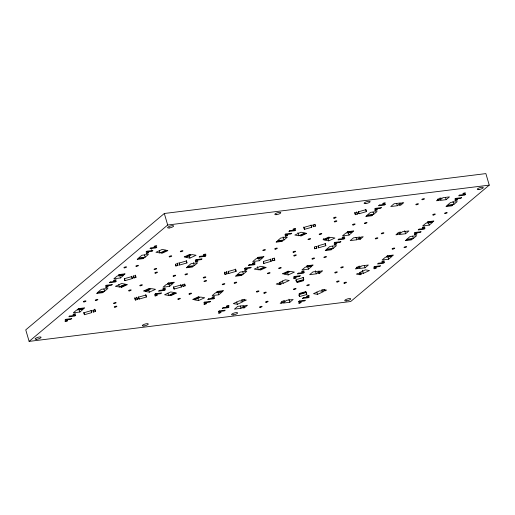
<?xml version="1.0" encoding="UTF-8"?>
<svg xmlns="http://www.w3.org/2000/svg" width="515" height="515" viewBox="0 0 515 515"><rect width="100%" height="100%" fill="white"/><g stroke="black" fill="none" stroke-linecap="round" stroke-linejoin="round"><path stroke-width="0.77" d="M164.311 213.487L25.75 329.864L29.123 341.4L350.689 301.513L489.25 185.136L485.877 173.6L164.311 213.487L167.684 225.023L29.123 341.4M152.009 251.217L152.916 250.457L146.962 251.191L146.054 251.951L152.009 251.217L151.558 249.678M79.877 312.013L83.192 309.232L76.638 310.043L73.323 312.824L79.877 312.013L78.975 308.936M104.577 291.265L107.892 288.484L101.339 289.295L98.024 292.082L104.577 291.265L103.901 288.96M120.433 277.952L123.748 275.165L117.195 275.982L113.879 278.763L120.433 277.952L119.757 275.641M145.133 257.204L148.449 254.423L141.895 255.234L138.58 258.015L145.133 257.204L144.458 254.893M205.086 256.341L205.987 255.588L200.032 256.322L199.131 257.082L205.086 256.341L204.635 254.803M169.59 286.366L172.905 283.585L166.351 284.396L163.043 287.183L169.59 286.366L168.914 284.061M194.29 265.624L197.606 262.837L191.052 263.654L187.737 266.435L194.29 265.624L193.389 262.547M218.746 294.786L222.062 292.005L215.508 292.816L212.199 295.597L218.746 294.786L218.07 292.481M243.447 274.038L246.762 271.257L240.209 272.068L236.9 274.856L243.447 274.038L242.771 271.733M259.303 260.725L262.618 257.938L256.064 258.755L252.756 261.536L259.303 260.725L258.627 258.414M284.003 239.977L287.319 237.196L280.765 238.007L277.456 240.788L284.003 239.977L283.102 236.9M240.994 308.331L244.31 305.543L237.756 306.361L234.447 309.142L240.994 308.331L240.318 306.019M244.419 307.796L247.432 305.266L245.649 305.485L242.636 308.015L244.419 307.796L243.975 306.258M308.459 269.139L311.775 266.358L305.228 267.169L301.912 269.957L308.459 269.139L307.79 266.834M333.16 248.397L336.475 245.616L329.922 246.428L326.613 249.209L333.16 248.397L332.484 246.086M349.016 235.078L352.331 232.297L345.784 233.108L342.469 235.889L349.016 235.078L348.346 232.774M373.716 214.33L377.031 211.549L370.478 212.36L367.169 215.148L373.716 214.33L373.04 212.026M316.21 273.858L319.519 271.077L312.972 271.888L309.657 274.669L316.21 273.858L315.309 270.781M356.766 239.79L360.075 237.009L353.528 237.821L350.213 240.608L356.766 239.79L356.09 237.486M397.323 205.73L400.631 202.949L394.084 203.76L390.769 206.541L397.323 205.73L396.647 203.425M281.937 303.142L284.95 300.612L283.166 300.837L280.154 303.367L281.937 303.142L281.486 301.603M319.635 273.323L322.648 270.793L320.858 271.012L317.845 273.542L319.635 273.323L319.184 271.785M360.191 239.263L363.204 236.733L361.414 236.952L358.401 239.481L360.191 239.263L359.74 237.724M289.829 302.273L293.138 299.492L286.591 300.303L283.276 303.084L289.829 302.273L288.928 299.196M357.152 268.669L360.159 266.139L358.376 266.364L355.363 268.894L357.152 268.669L356.702 267.13M397.709 234.608L400.715 232.078L398.932 232.297L395.919 234.827L397.709 234.608L397.258 233.07M438.259 200.541L441.271 198.011L439.488 198.236L436.475 200.766L438.259 200.541L437.814 199.002M365.038 267.8L368.354 265.019L361.8 265.83L358.485 268.611L365.038 267.8L364.363 265.489M405.595 233.739L408.91 230.952L402.357 231.763L399.041 234.55L405.595 233.739L404.693 230.662M446.151 199.672L449.466 196.891L442.913 197.702L439.598 200.483L446.151 199.672L445.475 197.367M388.638 259.2L391.954 256.412L385.4 257.223L382.091 260.011L388.638 259.2L387.962 256.888M413.339 238.451L416.654 235.67L410.101 236.482L406.792 239.263L413.339 238.451L412.663 236.14M429.195 225.132L432.51 222.351L425.957 223.162L422.648 225.943L429.195 225.132L428.519 222.828M453.895 204.391L457.211 201.603L450.657 202.414L447.348 205.202L453.895 204.391L452.994 201.314M159.985 252.955L166.133 250.142L162.116 249.453L155.974 252.273L159.985 252.955L159.315 250.651M119.429 287.022L125.576 284.203L121.559 283.514L115.418 286.334L119.429 287.022L118.759 284.711M121.72 287.235L127.308 284.679L126.207 284.486L120.626 287.048L121.72 287.235L121.27 285.696M189.926 258.086L196.073 255.266L192.056 254.584L185.909 257.397L189.926 258.086L189.25 255.775M149.369 292.147L155.517 289.333L151.5 288.645L145.352 291.458L149.369 292.147L148.693 289.842M168.592 295.436L174.733 292.623L170.716 291.934L164.575 294.754L168.592 295.436L167.916 293.132M298.861 235.728L305.002 232.915L300.985 232.226L294.844 235.046L298.861 235.728L297.96 232.651M258.305 269.796L264.446 266.976L260.429 266.294L254.288 269.107L258.305 269.796L257.403 266.719M324.147 239.887L329.735 237.325L328.641 237.138L323.053 239.7L324.147 239.887L323.697 238.348M198.526 300.567L204.674 297.747L200.657 297.065L194.509 299.878L198.526 300.567L197.85 298.256M328.795 240.859L334.943 238.039L330.926 237.357L324.785 240.17L328.795 240.859L328.126 238.548M288.239 274.92L294.387 272.107L290.37 271.418L284.228 274.231L288.239 274.92L287.344 271.843M244.702 300.812L246.376 300.045L242.726 299.421L241.052 300.187L244.702 300.812L244.252 299.273M279.896 284.686L281.57 283.913L277.92 283.289L276.24 284.061L279.896 284.686L279.445 283.147M237.344 304.301L243.486 301.487L239.469 300.799L233.327 303.612L237.344 304.301L236.668 301.996M283.147 283.308L289.295 280.488L285.278 279.8L279.13 282.619L283.147 283.308L282.471 280.997M317.523 294.355L323.665 291.542L319.648 290.853L313.506 293.666L317.523 294.355L316.847 292.05M324.881 290.866L326.555 290.1L322.905 289.475L321.225 290.241L324.881 290.866L324.431 289.327M360.069 274.74L361.749 273.967L358.099 273.343L356.419 274.115L360.069 274.74L359.618 273.201M363.326 273.362L369.467 270.542L365.457 269.86L359.309 272.673L363.326 273.362L362.425 270.285M133.939 277.997L135.941 277.424L135.567 275.602L133.572 276.175L133.939 277.997L133.263 275.686M175.918 265.998L177.913 265.425L177.546 263.603L175.551 264.176L175.918 265.998L175.467 264.459M313.365 226.709L315.367 226.136L315 224.315L312.998 224.888L313.365 226.709L312.914 225.171M355.344 214.71L357.346 214.137L356.972 212.315L354.977 212.888L355.344 214.71L354.668 212.399M124.965 280.662L132.291 278.564L131.885 276.561L124.559 278.654L124.965 280.662L124.289 278.351M179.6 265.038L186.932 262.946L186.527 260.944L179.194 263.036L179.6 265.038L178.924 262.734M304.391 229.368L311.717 227.276L311.311 225.274L303.985 227.366L304.391 229.368L303.715 227.064M359.026 213.751L366.358 211.659L365.953 209.65L358.62 211.749L359.026 213.751L358.356 211.446M93.382 312.058L95.384 311.491L95.011 309.67L93.015 310.236L93.382 312.058L92.932 310.519M135.361 300.058L137.357 299.492L136.99 297.67L134.994 298.236L135.361 300.058L134.685 297.754M183.095 286.417L185.097 285.844L184.724 284.023L182.728 284.595L183.095 286.417L182.645 284.879M225.074 274.418L227.076 273.845L226.703 272.023L224.707 272.596L225.074 274.418L224.398 272.107M272.808 260.77L274.81 260.197L274.444 258.376L272.441 258.948L272.808 260.77L272.132 258.466M314.787 248.771L316.789 248.198L316.416 246.376L314.42 246.949L314.787 248.771L314.337 247.232M84.409 314.723L91.734 312.624L91.329 310.622L84.003 312.721L84.409 314.723L83.733 312.412M139.044 299.106L146.376 297.007L145.97 295.005L138.638 297.103L139.044 299.106L138.368 296.795M174.122 289.076L181.447 286.984L181.042 284.982L173.716 287.074L174.122 289.076L173.446 286.771M228.757 273.459L236.089 271.366L235.683 269.358L228.351 271.457L228.757 273.459L228.081 271.154M263.834 263.435L271.16 261.337L270.755 259.335L263.429 261.427L263.834 263.435L263.384 261.897M318.47 247.818L325.802 245.719L325.396 243.717L318.064 245.81L318.47 247.818L318.019 246.279M296.421 281.66L303.753 279.561L303.348 277.559L296.016 279.658L296.421 281.66L295.977 280.121M299.447 296.595L306.779 294.503L306.374 292.501L299.041 294.593L299.447 296.595L298.996 295.056M167.684 225.023L489.25 185.136M365.682 209.347L366.358 211.659M356.67 211.826L357.346 214.137M325.126 243.415L325.802 245.719M314.916 224.598L315.367 226.136M311.047 224.965L311.717 227.276M316.339 246.659L316.789 248.198M303.078 277.257L303.753 279.561M306.103 292.192L306.779 294.503M274.135 257.893L274.81 260.197M270.491 259.032L271.16 261.337M235.413 269.055L236.089 271.366M226.4 271.534L227.076 273.845M186.256 260.635L186.932 262.946M184.647 284.306L185.097 285.844M177.244 263.12L177.913 265.425M180.771 284.673L181.447 286.984M145.7 294.702L146.376 297.007M135.265 275.119L135.941 277.424M131.615 276.259L132.291 278.564M136.687 297.181L137.357 299.492M94.709 309.18L95.384 311.491M91.058 310.32L91.734 312.624M65.849 319.319L64.942 320.079L70.896 319.339L71.804 318.579L65.849 319.319M69.763 316.03L68.856 316.789L74.81 316.049L75.718 315.296L69.763 316.03M78.595 308.614L77.688 309.373L83.642 308.633L84.55 307.873L78.595 308.614M97.573 292.675L96.666 293.434L102.62 292.694L103.528 291.934L97.573 292.675M106.405 285.259L105.498 286.018L111.452 285.278L112.36 284.518L106.405 285.259M110.319 281.969L109.412 282.729L115.366 281.988L116.274 281.229L110.319 281.969M119.152 274.553L118.244 275.313L124.199 274.572L125.106 273.813L119.152 274.553M138.129 258.614L137.222 259.373L143.176 258.633L144.084 257.873L138.129 258.614M150.876 247.908L149.968 248.661L155.923 247.927L156.83 247.168L150.876 247.908M155.562 293.679L154.655 294.432L160.609 293.698L161.517 292.938L155.562 293.679M159.476 290.389L158.575 291.149L164.53 290.409L165.431 289.649L159.476 290.389M168.308 282.967L167.407 283.726L173.362 282.993L174.263 282.233L168.308 282.967M187.286 267.028L186.379 267.787L192.333 267.053L193.241 266.294L187.286 267.028M196.118 259.611L195.211 260.371L201.165 259.631L202.073 258.871L196.118 259.611M204.719 302.093L203.811 302.852L209.772 302.112L210.674 301.359L204.719 302.093M208.633 298.803L207.732 299.563L213.686 298.829L214.588 298.069L208.633 298.803M217.465 291.387L216.564 292.147L222.519 291.406L223.42 290.647L217.465 291.387M236.443 275.448L235.542 276.207L241.496 275.467L242.398 274.707L236.443 275.448M245.275 268.032L244.368 268.791L250.329 268.051L251.23 267.291L245.275 268.032M249.189 264.742L248.288 265.502L254.243 264.762L255.144 264.002L249.189 264.742M258.021 257.326L257.12 258.086L263.075 257.346L263.976 256.586L258.021 257.326M276.999 241.387L276.098 242.147L282.053 241.406L282.954 240.647L276.999 241.387M285.831 233.971L284.924 234.724L290.878 233.99L291.786 233.231L285.831 233.971M289.745 230.681L288.844 231.441L294.799 230.701L295.7 229.941L289.745 230.681M219.223 310.925L218.315 311.678L224.27 310.944L225.177 310.185L219.223 310.925M223.137 307.635L222.235 308.395L228.19 307.655L229.091 306.895L223.137 307.635M294.432 276.452L293.531 277.212L299.485 276.471L300.387 275.712L294.432 276.452M298.346 273.162L297.445 273.922L303.399 273.182L304.301 272.422L298.346 273.162M307.178 265.74L306.277 266.5L312.232 265.766L313.133 265.006L307.178 265.74M326.156 249.807L325.255 250.56L331.209 249.827L332.111 249.067L326.156 249.807M334.988 242.385L334.087 243.144L340.042 242.404L340.943 241.651L334.988 242.385M338.902 239.095L338.001 239.855L343.956 239.121L344.857 238.361L338.902 239.095M347.734 231.679L346.833 232.439L352.788 231.699L353.689 230.939L347.734 231.679M366.712 215.74L365.811 216.5L371.766 215.759L372.667 215L366.712 215.74M375.544 208.324L374.643 209.084L380.598 208.343L381.499 207.584L375.544 208.324M379.458 205.034L378.557 205.794L384.512 205.054L385.413 204.294L379.458 205.034M401.97 202.891L398.958 205.421L400.747 205.195L403.76 202.665L401.97 202.891M299.395 300.979L298.494 301.739L304.449 300.998L305.35 300.239L299.395 300.979M303.316 297.689L302.408 298.449L308.363 297.709L309.27 296.949L303.316 297.689M374.611 266.506L373.703 267.266L379.658 266.525L380.566 265.766L374.611 266.506M378.525 263.216L377.624 263.976L383.578 263.236L384.48 262.476L378.525 263.216M387.357 255.801L386.456 256.554L392.411 255.82L393.312 255.06L387.357 255.801M406.335 239.861L405.427 240.621L411.382 239.881L412.29 239.121L406.335 239.861M415.167 232.439L414.26 233.198L420.214 232.465L421.122 231.705L415.167 232.439M419.081 229.149L418.18 229.909L424.135 229.175L425.036 228.415L419.081 229.149M427.914 221.733L427.012 222.493L432.967 221.753L433.868 220.993L427.914 221.733M446.891 205.794L445.984 206.554L451.938 205.813L452.846 205.06L446.891 205.794M455.724 198.378L454.816 199.138L460.771 198.397L461.678 197.638L455.724 198.378M459.638 195.088L458.736 195.848L464.691 195.108L465.592 194.348L459.638 195.088M166.763 250.425L161.182 252.987L162.277 253.174L167.864 250.612L166.763 250.425M189.765 254.365L184.183 256.927L185.278 257.114L190.865 254.552L189.765 254.365M149.208 288.426L143.627 290.988L144.721 291.175L150.309 288.612L149.208 288.426M175.37 292.906L169.783 295.468L170.877 295.655L176.465 293.093L175.37 292.906M305.64 233.198L300.052 235.761L301.146 235.947L306.734 233.385L305.64 233.198M198.372 296.846L192.784 299.408L193.878 299.595L199.466 297.033L198.372 296.846M265.083 267.266L259.496 269.821L260.59 270.008L266.178 267.452L265.083 267.266M288.085 271.199L282.497 273.761L283.591 273.948L289.179 271.392L288.085 271.199M303.515 280.115L296.852 282.02L296.962 282.568L303.625 280.662L303.515 280.115M305.839 291.593L299.176 293.499L299.286 294.046L305.949 292.14L305.839 291.593M478.924 189.546A3.122 0.83 -16.3 0 0 483.282 187.55A3.122 0.83 -16.3 0 0 478.641 188.123A3.122 0.83 -16.3 0 0 478.924 189.546M463.577 193.91A1.384 0.373 -16.3 0 0 465.515 193.022A1.384 0.373 -16.3 0 0 463.449 193.28A1.384 0.373 -16.3 0 0 463.577 193.91M455.627 200.586A1.384 0.373 -16.3 0 0 457.565 199.704A1.384 0.373 -16.3 0 0 455.498 199.955A1.384 0.373 -16.3 0 0 455.627 200.586M365.785 203.58A3.122 0.83 -16.3 0 0 370.137 201.584A3.122 0.83 -16.3 0 0 365.495 202.157A3.122 0.83 -16.3 0 0 365.785 203.58M342.848 237.917A1.384 0.373 -16.3 0 0 344.78 237.029A1.384 0.373 -16.3 0 0 342.72 237.286A1.384 0.373 -16.3 0 0 342.848 237.917M334.892 244.599A1.384 0.373 -16.3 0 0 336.829 243.711A1.384 0.373 -16.3 0 0 334.763 243.968A1.384 0.373 -16.3 0 0 334.892 244.599M423.021 227.971A1.384 0.373 -16.3 0 0 424.959 227.089A1.384 0.373 -16.3 0 0 422.892 227.34A1.384 0.373 -16.3 0 0 423.021 227.971M415.071 234.653A1.384 0.373 -16.3 0 0 417.008 233.765A1.384 0.373 -16.3 0 0 414.942 234.022A1.384 0.373 -16.3 0 0 415.071 234.653M392.816 249.086A1.384 0.373 -16.3 0 0 394.748 248.198A1.384 0.373 -16.3 0 0 392.688 248.449A1.384 0.373 -16.3 0 0 392.816 249.086M382.465 262.038A1.384 0.373 -16.3 0 0 384.402 261.15A1.384 0.373 -16.3 0 0 382.336 261.408A1.384 0.373 -16.3 0 0 382.465 262.038M374.514 268.714A1.384 0.373 -16.3 0 0 376.452 267.826A1.384 0.373 -16.3 0 0 374.386 268.083A1.384 0.373 -16.3 0 0 374.514 268.714M302.292 271.984A1.384 0.373 -16.3 0 0 304.223 271.096A1.384 0.373 -16.3 0 0 302.163 271.353A1.384 0.373 -16.3 0 0 302.292 271.984M294.335 278.66A1.384 0.373 -16.3 0 0 296.273 277.772A1.384 0.373 -16.3 0 0 294.207 278.029A1.384 0.373 -16.3 0 0 294.335 278.66M307.255 296.511A1.384 0.373 -16.3 0 0 309.193 295.623A1.384 0.373 -16.3 0 0 307.127 295.88A1.384 0.373 -16.3 0 0 307.255 296.511M299.305 303.187A1.384 0.373 -16.3 0 0 301.236 302.299A1.384 0.373 -16.3 0 0 299.176 302.556A1.384 0.373 -16.3 0 0 299.305 303.187M346.389 300.863A3.122 0.83 -16.3 0 0 350.747 298.867A3.122 0.83 -16.3 0 0 346.106 299.44A3.122 0.83 -16.3 0 0 346.389 300.863M293.685 229.503A1.384 0.373 -16.3 0 0 295.623 228.615A1.384 0.373 -16.3 0 0 293.563 228.866A1.384 0.373 -16.3 0 0 293.685 229.503M285.735 236.179A1.384 0.373 -16.3 0 0 287.673 235.291A1.384 0.373 -16.3 0 0 285.606 235.548A1.384 0.373 -16.3 0 0 285.735 236.179M219.126 313.133A1.384 0.373 -16.3 0 0 221.057 312.245A1.384 0.373 -16.3 0 0 218.997 312.502A1.384 0.373 -16.3 0 0 219.126 313.133M233.25 314.897A3.122 0.83 -16.3 0 0 237.602 312.901A3.122 0.83 -16.3 0 0 232.96 313.474A3.122 0.83 -16.3 0 0 233.25 314.897M257.056 291.934A1.384 0.373 -16.3 0 0 258.994 291.046A1.384 0.373 -16.3 0 0 256.927 291.303A1.384 0.373 -16.3 0 0 257.056 291.934M264.356 293.183A1.384 0.373 -16.3 0 0 266.294 292.295A1.384 0.373 -16.3 0 0 264.234 292.552A1.384 0.373 -16.3 0 0 264.356 293.183M253.129 263.564A1.384 0.373 -16.3 0 0 255.067 262.676A1.384 0.373 -16.3 0 0 253.007 262.933A1.384 0.373 -16.3 0 0 253.129 263.564M245.179 270.24A1.384 0.373 -16.3 0 0 247.116 269.358A1.384 0.373 -16.3 0 0 245.05 269.609A1.384 0.373 -16.3 0 0 245.179 270.24M204.622 304.307A1.384 0.373 -16.3 0 0 206.56 303.419A1.384 0.373 -16.3 0 0 204.494 303.676A1.384 0.373 -16.3 0 0 204.622 304.307M212.573 297.625A1.384 0.373 -16.3 0 0 214.51 296.737A1.384 0.373 -16.3 0 0 212.45 296.994A1.384 0.373 -16.3 0 0 212.573 297.625M143.923 325.976A3.122 0.83 -16.3 0 0 148.281 323.98A3.122 0.83 -16.3 0 0 143.64 324.559A3.122 0.83 -16.3 0 0 143.923 325.976M276.458 214.658A3.122 0.83 -16.3 0 0 280.817 212.663A3.122 0.83 -16.3 0 0 276.175 213.242A3.122 0.83 -16.3 0 0 276.458 214.658M169.274 227.958A3.122 0.83 -16.3 0 0 173.626 225.963A3.122 0.83 -16.3 0 0 168.984 226.536A3.122 0.83 -16.3 0 0 169.274 227.958M203.972 255.144A1.384 0.373 -16.3 0 0 205.91 254.256A1.384 0.373 -16.3 0 0 203.843 254.513A1.384 0.373 -16.3 0 0 203.972 255.144M36.739 339.269A3.122 0.83 -16.3 0 0 41.091 337.274A3.122 0.83 -16.3 0 0 36.449 337.853A3.122 0.83 -16.3 0 0 36.739 339.269M65.753 321.534A1.384 0.373 -16.3 0 0 67.684 320.645A1.384 0.373 -16.3 0 0 65.624 320.903A1.384 0.373 -16.3 0 0 65.753 321.534M73.703 314.852A1.384 0.373 -16.3 0 0 75.641 313.963A1.384 0.373 -16.3 0 0 73.574 314.221A1.384 0.373 -16.3 0 0 73.703 314.852M84.048 301.899A1.384 0.373 -16.3 0 0 85.986 301.011A1.384 0.373 -16.3 0 0 83.926 301.269A1.384 0.373 -16.3 0 0 84.048 301.899M95.957 300.419A1.384 0.373 -16.3 0 0 97.895 299.537A1.384 0.373 -16.3 0 0 95.835 299.788A1.384 0.373 -16.3 0 0 95.957 300.419M106.309 287.467A1.384 0.373 -16.3 0 0 108.24 286.585A1.384 0.373 -16.3 0 0 106.18 286.836A1.384 0.373 -16.3 0 0 106.309 287.467M114.259 280.791A1.384 0.373 -16.3 0 0 116.197 279.903A1.384 0.373 -16.3 0 0 114.13 280.16A1.384 0.373 -16.3 0 0 114.259 280.791M129.278 290.898A1.384 0.373 -16.3 0 0 131.209 290.009A1.384 0.373 -16.3 0 0 129.149 290.267A1.384 0.373 -16.3 0 0 129.278 290.898M140.447 285.78A1.384 0.373 -16.3 0 0 142.385 284.892A1.384 0.373 -16.3 0 0 140.318 285.149A1.384 0.373 -16.3 0 0 140.447 285.78M114.214 303.547A1.384 0.373 -16.3 0 0 116.152 302.659A1.384 0.373 -16.3 0 0 114.085 302.917A1.384 0.373 -16.3 0 0 114.214 303.547M114.954 307.191A1.384 0.373 -16.3 0 0 116.886 306.303A1.384 0.373 -16.3 0 0 114.826 306.56A1.384 0.373 -16.3 0 0 114.954 307.191M155.511 273.13A1.384 0.373 -16.3 0 0 157.442 272.242A1.384 0.373 -16.3 0 0 155.382 272.499A1.384 0.373 -16.3 0 0 155.511 273.13M154.77 269.487A1.384 0.373 -16.3 0 0 156.708 268.598A1.384 0.373 -16.3 0 0 154.642 268.856A1.384 0.373 -16.3 0 0 154.77 269.487M136.514 266.358A1.384 0.373 -16.3 0 0 138.451 265.47A1.384 0.373 -16.3 0 0 136.391 265.727A1.384 0.373 -16.3 0 0 136.514 266.358M169.834 256.837A1.384 0.373 -16.3 0 0 171.765 255.949A1.384 0.373 -16.3 0 0 169.705 256.206A1.384 0.373 -16.3 0 0 169.834 256.837M181.003 251.713A1.384 0.373 -16.3 0 0 182.941 250.831A1.384 0.373 -16.3 0 0 180.874 251.082A1.384 0.373 -16.3 0 0 181.003 251.713M196.022 261.826A1.384 0.373 -16.3 0 0 197.96 260.938A1.384 0.373 -16.3 0 0 195.893 261.195A1.384 0.373 -16.3 0 0 196.022 261.826M185.677 274.778A1.384 0.373 -16.3 0 0 187.608 273.89A1.384 0.373 -16.3 0 0 185.548 274.147A1.384 0.373 -16.3 0 0 185.677 274.778M173.767 276.252A1.384 0.373 -16.3 0 0 175.699 275.37A1.384 0.373 -16.3 0 0 173.639 275.622A1.384 0.373 -16.3 0 0 173.767 276.252M163.416 289.211A1.384 0.373 -16.3 0 0 165.354 288.323A1.384 0.373 -16.3 0 0 163.287 288.58A1.384 0.373 -16.3 0 0 163.416 289.211M155.466 295.887A1.384 0.373 -16.3 0 0 157.403 294.998A1.384 0.373 -16.3 0 0 155.337 295.256A1.384 0.373 -16.3 0 0 155.466 295.887M146.865 253.406A1.384 0.373 -16.3 0 0 148.796 252.517A1.384 0.373 -16.3 0 0 146.736 252.775A1.384 0.373 -16.3 0 0 146.865 253.406M154.815 246.724A1.384 0.373 -16.3 0 0 156.753 245.842A1.384 0.373 -16.3 0 0 154.687 246.093A1.384 0.373 -16.3 0 0 154.815 246.724M124.604 267.839A1.384 0.373 -16.3 0 0 126.542 266.95A1.384 0.373 -16.3 0 0 124.482 267.208A1.384 0.373 -16.3 0 0 124.604 267.839M203.927 277.9A1.384 0.373 -16.3 0 0 205.865 277.019A1.384 0.373 -16.3 0 0 203.805 277.27A1.384 0.373 -16.3 0 0 203.927 277.9M204.667 281.544A1.384 0.373 -16.3 0 0 206.605 280.662A1.384 0.373 -16.3 0 0 204.539 280.913A1.384 0.373 -16.3 0 0 204.667 281.544M189.604 294.194A1.384 0.373 -16.3 0 0 191.541 293.312A1.384 0.373 -16.3 0 0 189.481 293.563A1.384 0.373 -16.3 0 0 189.604 294.194M178.435 299.318A1.384 0.373 -16.3 0 0 180.372 298.43A1.384 0.373 -16.3 0 0 178.306 298.687A1.384 0.373 -16.3 0 0 178.435 299.318M222.924 284.673A1.384 0.373 -16.3 0 0 224.855 283.784A1.384 0.373 -16.3 0 0 222.795 284.042A1.384 0.373 -16.3 0 0 222.924 284.673M234.834 283.199A1.384 0.373 -16.3 0 0 236.765 282.31A1.384 0.373 -16.3 0 0 234.705 282.568A1.384 0.373 -16.3 0 0 234.834 283.199M275.39 249.131A1.384 0.373 -16.3 0 0 277.321 248.243A1.384 0.373 -16.3 0 0 275.261 248.5A1.384 0.373 -16.3 0 0 275.39 249.131M263.48 250.612A1.384 0.373 -16.3 0 0 265.412 249.724A1.384 0.373 -16.3 0 0 263.352 249.981A1.384 0.373 -16.3 0 0 263.48 250.612M268.148 273.671A1.384 0.373 -16.3 0 0 270.085 272.783A1.384 0.373 -16.3 0 0 268.019 273.04A1.384 0.373 -16.3 0 0 268.148 273.671M279.323 268.553A1.384 0.373 -16.3 0 0 281.254 267.665A1.384 0.373 -16.3 0 0 279.194 267.922A1.384 0.373 -16.3 0 0 279.323 268.553M294.38 255.904A1.384 0.373 -16.3 0 0 296.318 255.015A1.384 0.373 -16.3 0 0 294.252 255.273A1.384 0.373 -16.3 0 0 294.38 255.904M293.647 252.26A1.384 0.373 -16.3 0 0 295.578 251.372A1.384 0.373 -16.3 0 0 293.518 251.629A1.384 0.373 -16.3 0 0 293.647 252.26M308.704 239.61A1.384 0.373 -16.3 0 0 310.642 238.722A1.384 0.373 -16.3 0 0 308.575 238.979A1.384 0.373 -16.3 0 0 308.704 239.61M319.879 234.486A1.384 0.373 -16.3 0 0 321.811 233.604A1.384 0.373 -16.3 0 0 319.751 233.855A1.384 0.373 -16.3 0 0 319.879 234.486M334.937 221.836A1.384 0.373 -16.3 0 0 336.874 220.954A1.384 0.373 -16.3 0 0 334.808 221.205A1.384 0.373 -16.3 0 0 334.937 221.836M334.203 218.193A1.384 0.373 -16.3 0 0 336.134 217.311A1.384 0.373 -16.3 0 0 334.074 217.562A1.384 0.373 -16.3 0 0 334.203 218.193M353.193 224.965A1.384 0.373 -16.3 0 0 355.125 224.077A1.384 0.373 -16.3 0 0 353.065 224.334A1.384 0.373 -16.3 0 0 353.193 224.965M365.103 223.491A1.384 0.373 -16.3 0 0 367.041 222.602A1.384 0.373 -16.3 0 0 364.974 222.86A1.384 0.373 -16.3 0 0 365.103 223.491M312.637 259.026A1.384 0.373 -16.3 0 0 314.568 258.144A1.384 0.373 -16.3 0 0 312.508 258.395A1.384 0.373 -16.3 0 0 312.637 259.026M324.547 257.552A1.384 0.373 -16.3 0 0 326.484 256.663A1.384 0.373 -16.3 0 0 324.418 256.921A1.384 0.373 -16.3 0 0 324.547 257.552M375.448 210.532A1.384 0.373 -16.3 0 0 377.386 209.65A1.384 0.373 -16.3 0 0 375.319 209.901A1.384 0.373 -16.3 0 0 375.448 210.532M383.405 203.856A1.384 0.373 -16.3 0 0 385.336 202.968A1.384 0.373 -16.3 0 0 383.276 203.225A1.384 0.373 -16.3 0 0 383.405 203.856M260.178 307.352A1.384 0.373 -16.3 0 0 262.116 306.464A1.384 0.373 -16.3 0 0 260.049 306.721A1.384 0.373 -16.3 0 0 260.178 307.352M266.204 302.292A1.384 0.373 -16.3 0 0 268.135 301.404A1.384 0.373 -16.3 0 0 266.075 301.661A1.384 0.373 -16.3 0 0 266.204 302.292M294.136 289.488A1.384 0.373 -16.3 0 0 296.067 288.6A1.384 0.373 -16.3 0 0 294.007 288.857A1.384 0.373 -16.3 0 0 294.136 289.488M307.461 285.683A1.384 0.373 -16.3 0 0 309.393 284.795A1.384 0.373 -16.3 0 0 307.333 285.046A1.384 0.373 -16.3 0 0 307.461 285.683M344.535 283.237A1.384 0.373 -16.3 0 0 346.473 282.349A1.384 0.373 -16.3 0 0 344.406 282.606A1.384 0.373 -16.3 0 0 344.535 283.237M337.235 281.988A1.384 0.373 -16.3 0 0 339.166 281.1A1.384 0.373 -16.3 0 0 337.106 281.357A1.384 0.373 -16.3 0 0 337.235 281.988M335.387 272.879A1.384 0.373 -16.3 0 0 337.325 271.991A1.384 0.373 -16.3 0 0 335.265 272.248A1.384 0.373 -16.3 0 0 335.387 272.879M341.413 267.819A1.384 0.373 -16.3 0 0 343.351 266.931A1.384 0.373 -16.3 0 0 341.284 267.188A1.384 0.373 -16.3 0 0 341.413 267.819M375.944 238.818A1.384 0.373 -16.3 0 0 377.881 237.93A1.384 0.373 -16.3 0 0 375.821 238.188A1.384 0.373 -16.3 0 0 375.944 238.818M381.969 233.759A1.384 0.373 -16.3 0 0 383.907 232.87A1.384 0.373 -16.3 0 0 381.84 233.128A1.384 0.373 -16.3 0 0 381.969 233.759M416.5 204.751A1.384 0.373 -16.3 0 0 418.438 203.863A1.384 0.373 -16.3 0 0 416.371 204.12A1.384 0.373 -16.3 0 0 416.5 204.751M422.525 199.691A1.384 0.373 -16.3 0 0 424.463 198.803A1.384 0.373 -16.3 0 0 422.397 199.06A1.384 0.373 -16.3 0 0 422.525 199.691M445.282 213.545A1.384 0.373 -16.3 0 0 447.213 212.656A1.384 0.373 -16.3 0 0 445.153 212.914A1.384 0.373 -16.3 0 0 445.282 213.545M433.373 215.019A1.384 0.373 -16.3 0 0 435.304 214.131A1.384 0.373 -16.3 0 0 433.244 214.388A1.384 0.373 -16.3 0 0 433.373 215.019M404.726 247.606A1.384 0.373 -16.3 0 0 406.657 246.717A1.384 0.373 -16.3 0 0 404.597 246.975A1.384 0.373 -16.3 0 0 404.726 247.606M227.076 306.457A1.384 0.373 -16.3 0 0 229.014 305.569A1.384 0.373 -16.3 0 0 226.948 305.826A1.384 0.373 -16.3 0 0 227.076 306.457"/></g></svg>
